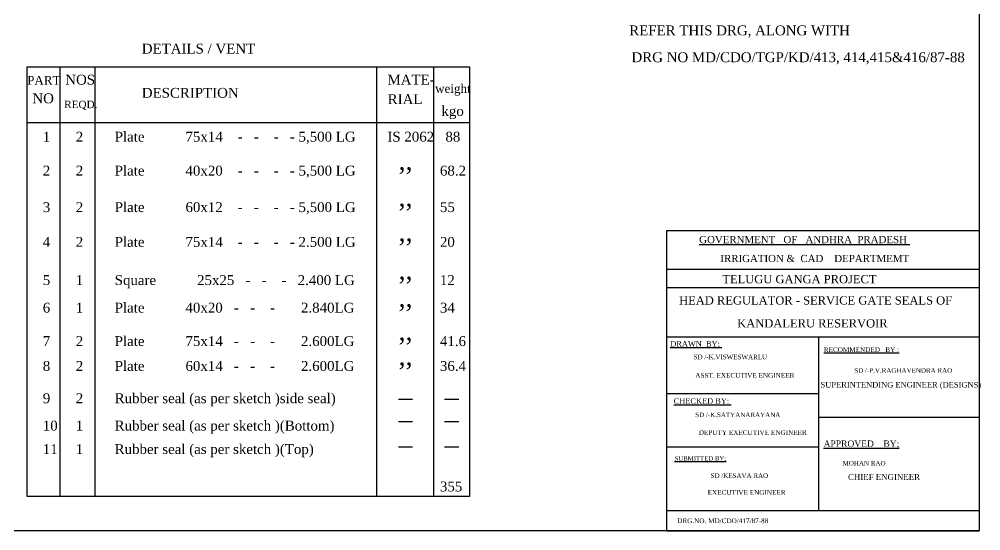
# Model space of a CAD drawing. Header units: millimetres. Extents: x 79 to 1255, y 32 to 859.
# Drawn here: x 475 to 1255, y 32 to 446 of the extents above; entities that cross this region are included whole.
import ezdxf

# ---------------------------------------------------------------- set-up
doc = ezdxf.new("R2010")
doc.units = ezdxf.units.MM
doc.header["$MEASUREMENT"] = 0
doc.layers.add('RAILING', color=4, linetype='Continuous')
doc.layers.add('TEXT', color=7, linetype='Continuous')
doc.layers.add('TITLE', color=7, linetype='Continuous', lineweight=30)
doc.styles.get("Standard").update_dxf_attribs({"font": 'times.ttf', "height": 6})

msp = doc.modelspace()

# ---------------------------------------------------------------- linework, layer by layer
at = {"layer": 'RAILING', "ltscale": 0.2}
for p, q in [((481.74, 407.84), (840.27, 407.84)), ((481.74, 59.62), (481.74, 407.84)), ((508.34, 59.62), (508.34, 407.84)), ((536.84, 59.62), (536.84, 407.84)), ((764.99, 407.84), (764.99, 59.62)), ((811.04, 407.84), (811.04, 59.62)), ((840.27, 407.84), (840.27, 59.62)), ((481.74, 362.58), (840.27, 362.58)), ((840.27, 59.62), (481.74, 59.62))]:
    msp.add_line(p, q, dxfattribs=at)
at = {"layer": 'TITLE', "lineweight": 30}
for p, q in [((1000.12, 274.97), (1253.44, 274.97)), ((1253.44, 274.97), (1253.44, 31.77)), ((1000.12, 243.8), (1253.44, 243.8)), ((1000.12, 228.94), (1253.44, 228.94)), ((1000.12, 189.03), (1253.44, 189.03)), ((1000.64, 142.93), (1123.85, 142.93)), ((1000.12, 99.83), (1123.32, 99.83)), ((1253.44, 47.95), (1000.12, 47.95)), ((1000.12, 31.77), (1253.44, 31.77))]:
    msp.add_line(p, q, dxfattribs=at)
at = {"layer": 'TITLE', "ltscale": 0.2}
msp.add_lwpolyline([(78.87, 858.94), (1253.44, 858.94), (1253.44, 31.77), (78.87, 31.77)], close=True, dxfattribs=at)
at = {"layer": 'TITLE'}
msp.add_lwpolyline([(1000.12, 31.77), (1000.12, 274.97)], dxfattribs=at)
at = {"layer": 'TITLE', "lineweight": 30}
for points in [[(1123.32, 189.03), (1123.32, 47.95)], [(1123.32, 123.88), (1253.44, 123.88)]]:
    msp.add_lwpolyline(points, dxfattribs=at)

# ---------------------------------------------------------------- texts
at = {"layer": 'TEXT', "ltscale": 0.2}
for s, height, p in [('REFER THIS DRG, ALONG WITH', 8, (969.75, 433.25)), ('DETAILS / VENT', 8, (574.6, 418.46)), ('DRG NO MD/CDO/TGP/KD/413, 414,415&416/87-88 ', 8, (971.58, 411.49)), ('PART', 7, (481.67, 393.3)), ('NOS', 8, (512.57, 393.3)), ('MATE-', 8, (773.8, 393.3)), ('DESCRIPTION', 8, (574.6, 382.64)), ('weight', 7, (812.42, 386.62)), ('NO', 8, (485.92, 378.18)), ('RIAL', 8, (773.98, 377.5)), ('REQD.', 6, (511.7, 374.22)), ('kgo', 8, (817.54, 367.94)), ('1', 8, (494.37, 347.11)), ('2', 8, (521.11, 347.11)), ('Plate           75x14    -   -    -   - 5,500 LG', 8, (552.65, 347.11)), ('IS 2062', 8, (773.7, 347.11)), ('88', 8, (820.75, 347.11)), ('2', 8, (494.37, 319.61)), ('2', 8, (521.11, 319.61)), ('Plate           40x20    -   -    -   - 5,500 LG', 8, (552.65, 319.61)), ('68.2', 8, (816.29, 319.61)), (',,', 15, (782.78, 324.22)), ('3', 8, (494.37, 290.02)), ('2', 8, (521.11, 290.02)), ('Plate           60x12    -   -    -   - 5,500 LG', 8, (552.65, 290.02)), (',,', 15, (782.78, 294.63)), ('55', 8, (816.29, 290.02)), ('4', 8, (494.37, 261.85)), ('2', 8, (521.11, 261.85)), ('Plate           75x14    -   -    -   - 2.500 LG', 8, (552.65, 261.85)), (',,', 15, (782.78, 266.46)), ('20', 8, (816.29, 261.85)), ('5', 8, (494.37, 230.89)), ('1', 8, (521.11, 230.89)), ('Square           25x25   -   -    -   2.400 LG', 8, (552.65, 230.89)), (',,', 15, (782.78, 235.5)), ('12', 8, (816.29, 230.89)), ('6', 8, (494.37, 208.56)), ('1', 8, (521.11, 208.56)), ('Plate           40x20   -   -    -       2.840LG', 8, (552.65, 208.56)), (',,', 15, (782.78, 213.17)), ('34', 8, (816.29, 208.56)), ('7', 8, (494.37, 181.46)), ('2', 8, (521.11, 181.46)), ('Plate           75x14   -   -    -       2.600LG', 8, (552.65, 181.46)), (',,', 15, (782.78, 186.07)), ('41.6', 8, (816.29, 181.46)), ('8', 8, (494.37, 161.33)), ('2', 8, (521.11, 161.33)), ('Plate           60x14   -   -    -       2.600LG', 8, (552.65, 161.33)), (',,', 15, (782.78, 165.94)), ('36.4', 8, (816.29, 161.33)), ('9', 8, (494.37, 135.15)), ('2', 8, (521.11, 135.15)), ('Rubber seal (as per sketch )side seal)', 8, (552.65, 135.15)), ('_', 15, (782.78, 140.72)), ('_', 15, (820.16, 140.72)), ('10', 8, (494.37, 112.98)), ('1', 8, (521.11, 112.98)), ('Rubber seal (as per sketch )(Bottom)', 8, (552.65, 112.98)), ('_', 15, (782.78, 122.58)), ('_', 15, (820.16, 122.58)), ('11', 8, (494.37, 93.95)), ('1', 8, (521.11, 93.95)), ('Rubber seal (as per sketch )(Top)', 8, (552.65, 93.95)), ('_', 15, (782.78, 102.02)), ('_', 15, (820.16, 102.02)), ('355', 8, (816.29, 63.64))]:
    msp.add_text(s, height=height, dxfattribs=at).set_placement(p)
at = {"layer": 'TITLE', "lineweight": 30}
for s, height, p in [('%%UGOVERNMENT   OF   ANDHRA  PRADESH ', 5.8341, (1026.48, 264.79)), ('IRRIGATION &  CAD    DEPARTMEMT ', 5.8341, (1043.69, 249.49)), ('TELUGU GANGA PROJECT', 6.7113, (1045.21, 232.32)), ('HEAD REGULATOR - SERVICE GATE SEALS OF ', 6.7113, (1010.18, 215.08)), ('KANDALERU RESERVOIR', 6.7113, (1057.28, 196.51)), ('%%UDRAWN  BY; ', 4.4315, (1003.03, 181.06)), ('%%URECOMMENDED   BY :', 3.803, (1127.53, 176.59)), ('SD /-K.VISWESWARLU', 3.7123, (1021.98, 170.74)), ('ASST. EXECUTIVE ENGINEER', 3.8084, (1023.35, 155.77)), ('SD /-P.V.RAGHAVENDRA RAO', 3.7123, (1152.21, 159.8)), ('SUPERINTENDING ENGINEER (DESIGNS)', 4.5376, (1124.83, 147.81)), ('%%UCHECKED BY: ', 4.4315, (1005.82, 134.76)), ('SD /-K.SATYANARAYANA', 3.7123, (1023.25, 123.86)), ('DEPUTY EXECUTIVE ENGINEER', 3.8084, (1026.14, 109.47)), ('%%UAPPROVED    BY;', 5.1133, (1127.32, 99.82)), ('%%USUBMITTED BY;', 3.5793, (1006.55, 88.52)), ('MOHAN RAO', 3.712, (1142.74, 84.61)), ('SD /KESAVA RAO', 3.7123, (1035.75, 74.56)), ('CHIEF ENGINEER', 4.7477, (1147.13, 72.98)), ('EXECUTIVE ENGINEER', 3.8084, (1033.36, 60.91)), ('DRG.NO. MD/CDO/417/87-88', 3.8084, (1008.67, 37.95))]:
    msp.add_text(s, height=height, dxfattribs=at).set_placement(p)

doc.saveas('drawing.dxf')
